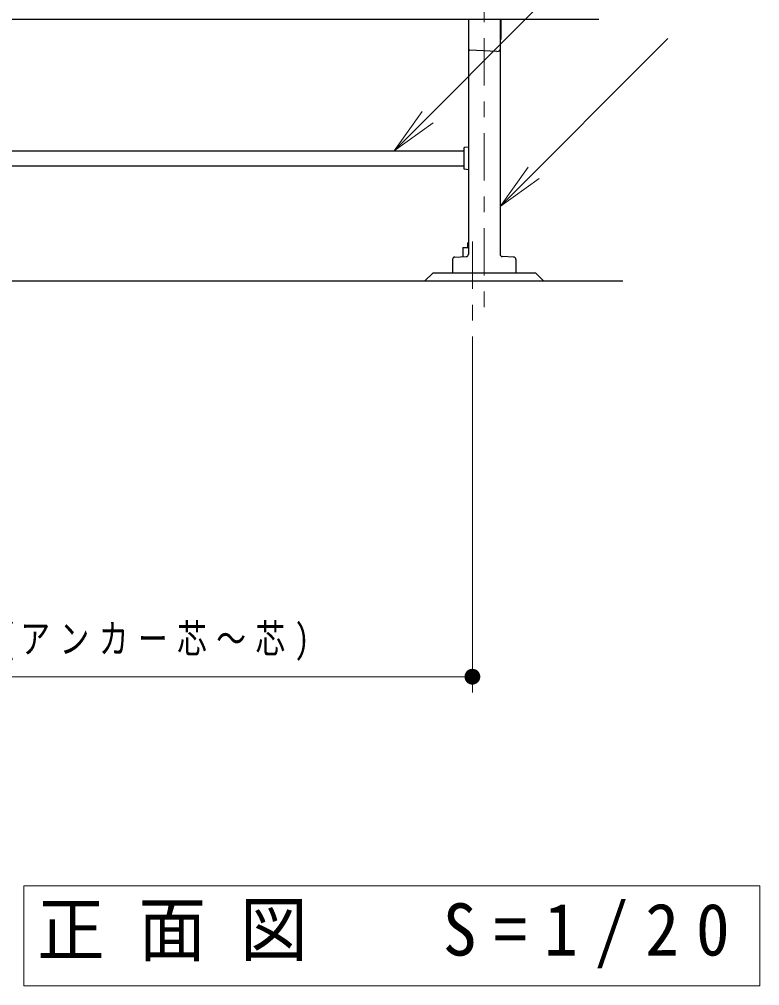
# Model space of a CAD drawing. Units: millimetres on the paper, scale 1:20. Extents: x -365 to 12, y -38 to 257.
# Drawn here: x -263.2 to -216.5, y 60.5 to 121.5 of the extents above; entities that cross this region are included whole.
import ezdxf

# ---------------------------------------------------------------- set-up
doc = ezdxf.new("R2010")
doc.units = ezdxf.units.MM
doc.linetypes.add('USER2', pattern=[6, 3, -1, 1, -1])
doc.layers.add('1_20', color=3, linetype='Continuous', lineweight=25)
doc.styles.add('ＭＳ ゴシック', font='')
doc.styles.get('ＭＳ ゴシック').set_extended_font_data('MS Gothic')

# ---------------------------------------------------------------- blocks, each defined once
blk = doc.blocks.new('filled_dot')
at = {"color": 0, "linetype": 'Continuous', "lineweight": -2, "const_width": 1.25}
blk.add_lwpolyline([(-0.625, 0, 1), (0.625, 0, 1)], format="xyb", close=True, dxfattribs=at)
blk = doc.blocks.new('open_arrow')
at = {"color": 0, "linetype": 'Continuous', "lineweight": -2}
blk.add_lwpolyline([(7.5, 1.25), (0, 0), (7.5, -1.25)], dxfattribs=at)

msp = doc.modelspace()

# ---------------------------------------------------------------- linework, layer by layer
at = {"layer": '1_20', "color": 7, "linetype": 'USER2', "lineweight": 13}
for p, q in [((-233.867, 144.365), (-233.867, 102.434)), ((-234.617, 107.523), (-234.617, 102.523))]:
    msp.add_line(p, q, dxfattribs=at)
at = {"layer": '1_20', "color": 7, "lineweight": 13}
for p, q in [((-239.569, 113.251), (-221.24, 131.579)), ((-232.867, 109.731), (-222.261, 120.338)), ((-234.617, 101.523), (-234.617, 79.023)), ((-234.617, 80.023), (-278.117, 80.023)), ((-216.462, 66.807), (-262.962, 66.807)), ((-262.962, 66.807), (-262.962, 60.507)), ((-216.462, 60.507), (-216.462, 66.807)), ((-262.962, 60.507), (-216.462, 60.507))]:
    msp.add_line(p, q, dxfattribs=at)
at = {"layer": '1_20'}
for p, q in [((-286.117, 121.548), (-226.617, 121.548)), ((-234.867, 121.548), (-234.867, 106.707)), ((-232.867, 121.548), (-232.867, 106.707)), ((-232.817, 121.548), (-232.817, 120.273)), ((-232.817, 120.273), (-232.867, 120.271)), ((-233.067, 119.523), (-234.771, 119.592)), ((-233.067, 119.523), (-232.963, 119.528)), ((-277.567, 113.251), (-235.167, 113.251)), ((-235.167, 113.403), (-235.167, 112.143)), ((-234.867, 113.48), (-235.123, 113.453)), ((-277.567, 112.296), (-235.167, 112.296)), ((-235.123, 112.094), (-234.867, 112.067)), ((-235.222, 107.138), (-235.222, 106.523)), ((-235.222, 107.138), (-234.867, 107.138)), ((-234.935, 107.422), (-234.935, 107.138)), ((-234.935, 107.422), (-234.867, 107.422)), ((-235.867, 106.379), (-235.867, 105.523)), ((-235.723, 106.529), (-235.011, 106.558)), ((-232.011, 106.529), (-232.723, 106.558)), ((-231.867, 106.379), (-231.867, 105.523)), ((-275.117, 105.023), (-225.117, 105.023)), ((-237.117, 105.523), (-237.617, 105.023)), ((-230.617, 105.523), (-237.117, 105.523)), ((-230.617, 105.523), (-230.117, 105.023))]:
    msp.add_line(p, q, dxfattribs=at)
for centre, radius, start, end in [((-234.767, 119.691), 0.1, 180, 267.70943), ((-232.967, 119.627), 0.1, 272.29064, 0.00004), ((-235.117, 113.403), 0.05, 96.00898, 179.99996), ((-235.117, 112.143), 0.05, 179.99996, 263.99096), ((-235.717, 106.379), 0.15, 92.29005, 179.99996), ((-235.017, 106.707), 0.15, 272.28999, 0), ((-232.717, 106.707), 0.15, 179.99996, 267.70997), ((-232.017, 106.379), 0.15, 0, 87.70991)]:
    msp.add_arc(centre, radius, start, end, dxfattribs=at)

# ---------------------------------------------------------------- block references
at = {"layer": '1_20', "color": 7, "lineweight": 13, "xscale": 0.4, "yscale": 0.4}
for name, p, rotation in [('open_arrow', (-239.569, 113.251), 45), ('open_arrow', (-232.867, 109.731), 45), ('filled_dot', (-234.617, 80.023), 180)]:
    msp.add_blockref(name, p, dxfattribs=dict(at, rotation=rotation))

# ---------------------------------------------------------------- texts
at = {"layer": '1_20', "color": 7, "style": 'ＭＳ ゴシック'}
for s, insert, char_height, attachment_point in [('\\T1.32;\\W0.75;870(アンカー芯～芯)', (-256.367, 81.023), 1.833, 8), ('\\T1.5;\\W0.95;正面図\u3000S=1/20', (-239.712, 63.657), 3.299, 5)]:
    msp.add_mtext(s, dxfattribs=dict(at, insert=insert, char_height=char_height, attachment_point=attachment_point))

doc.saveas('drawing.dxf')
